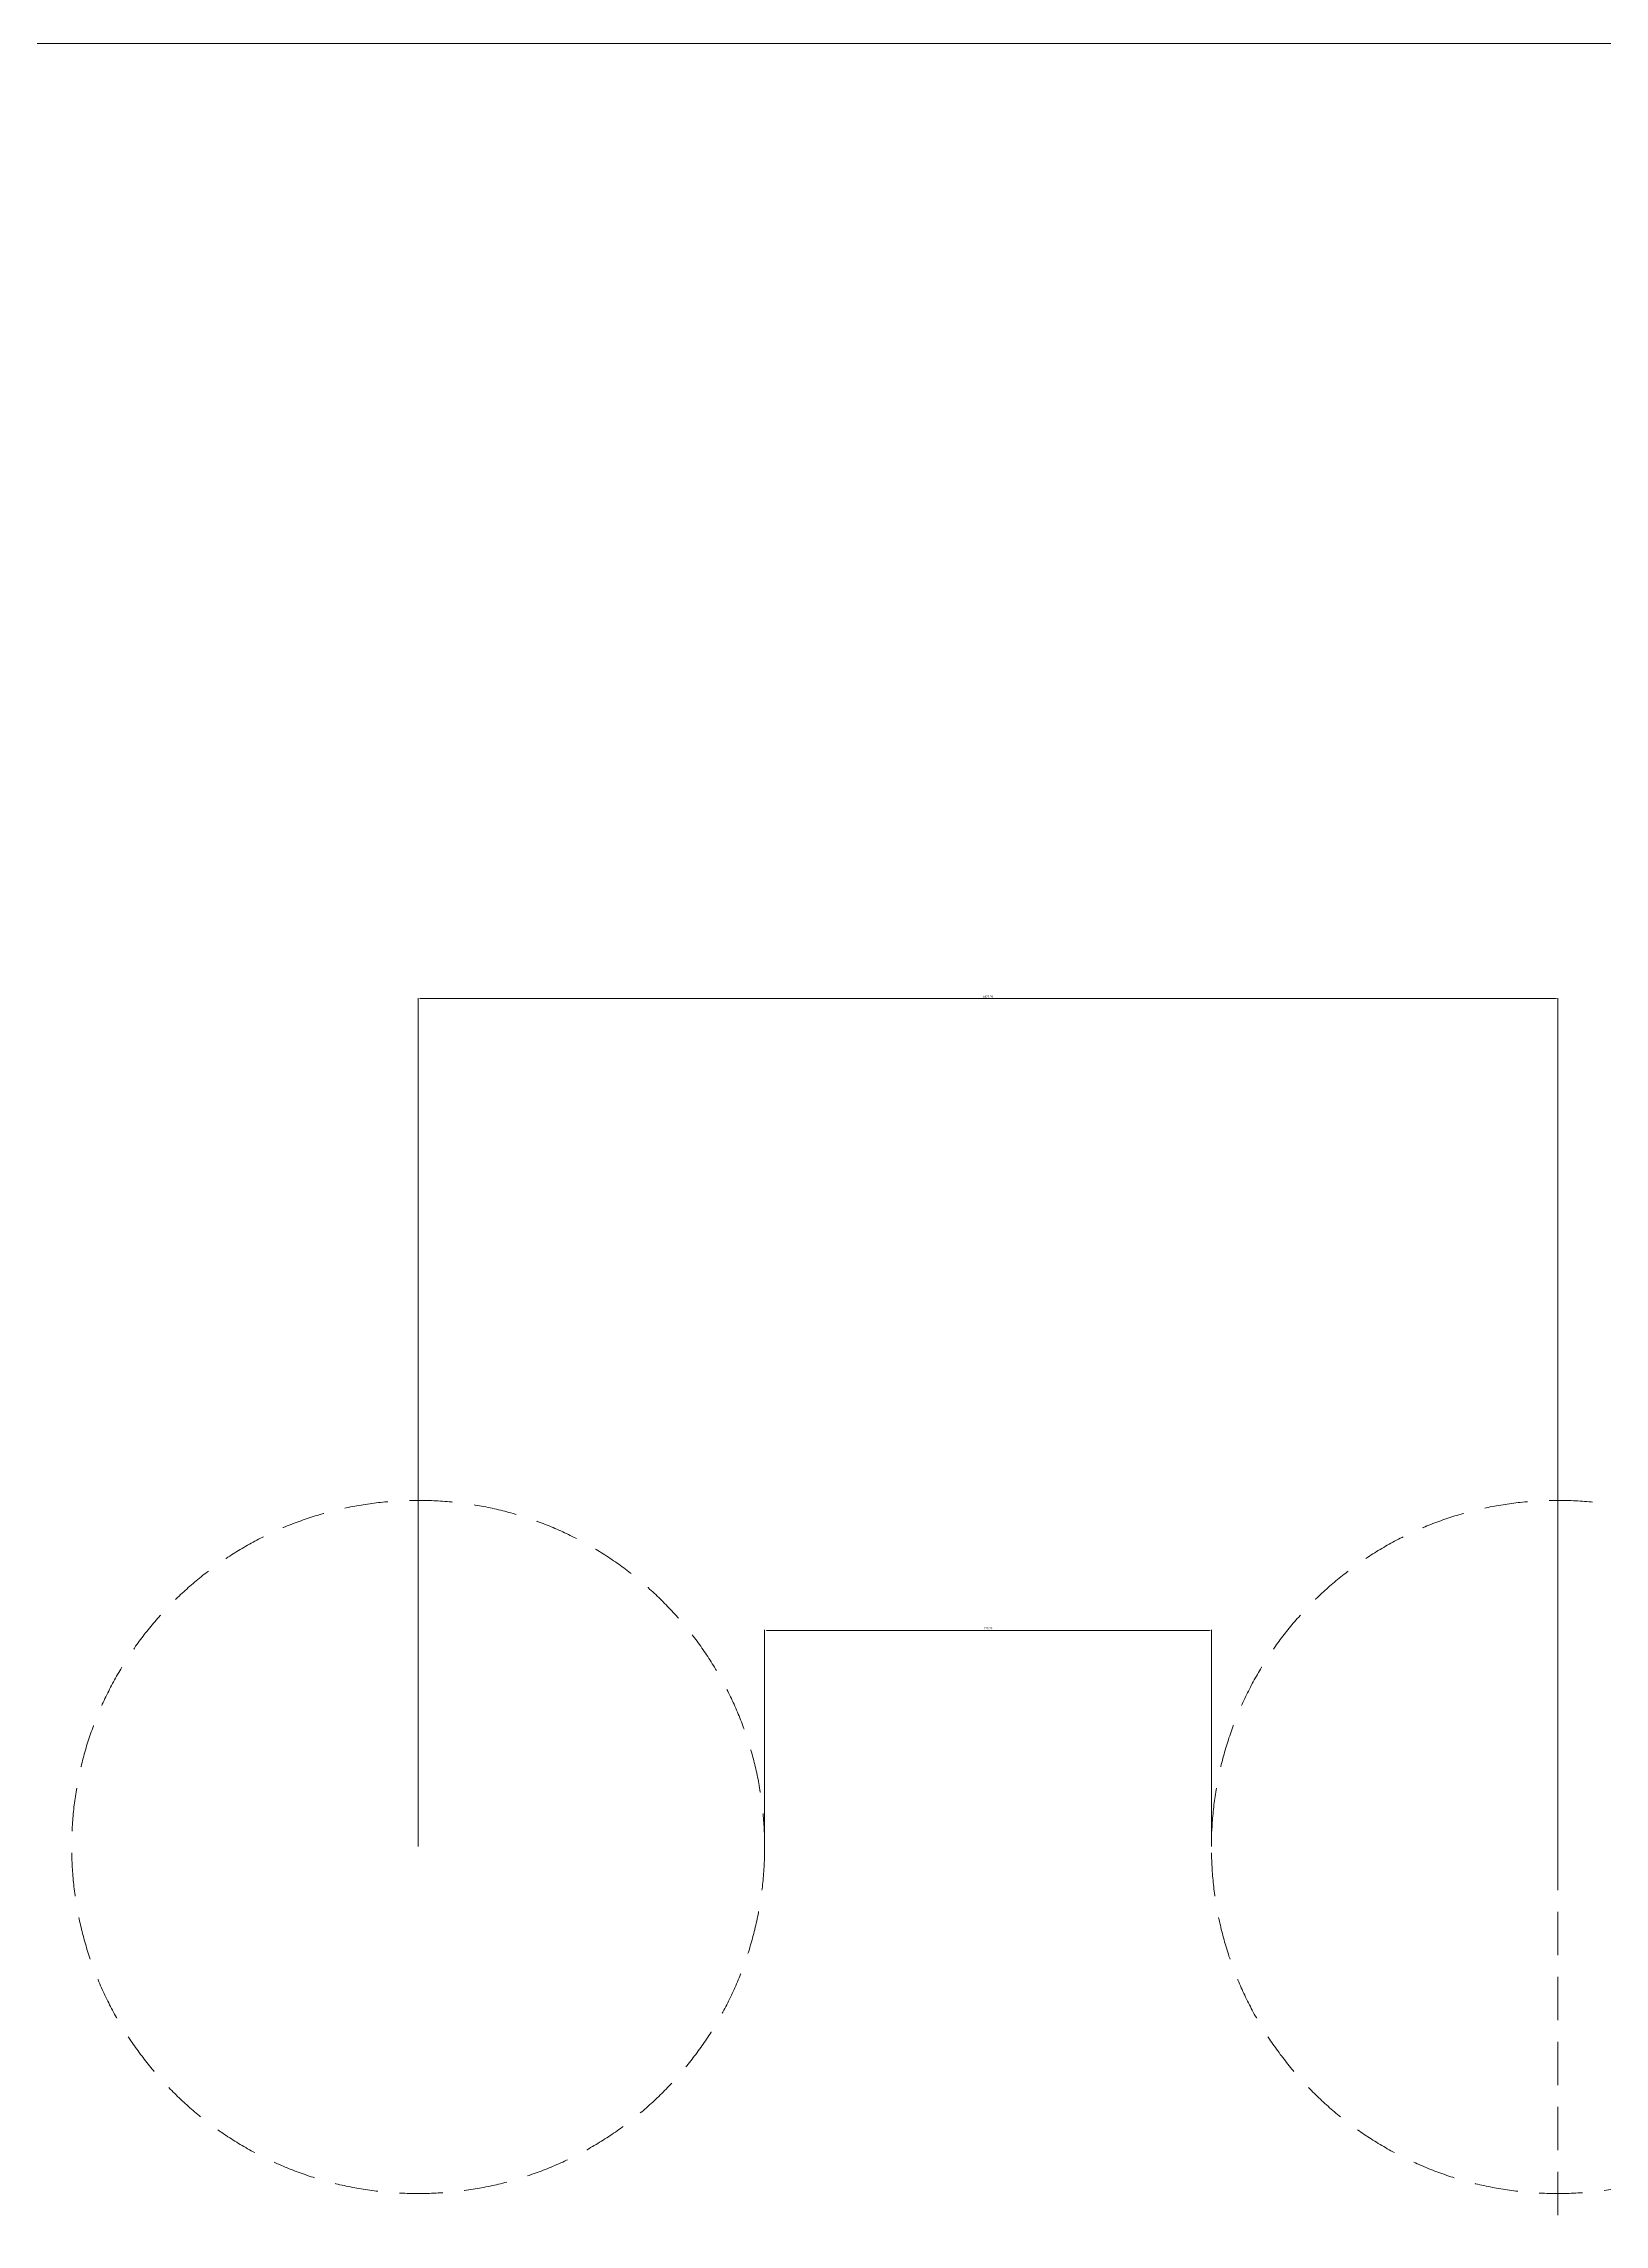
# Model space of a CAD drawing. Header units: inches. Extents: x 702888 to 852715, y 9845 to 271320.
# Drawn here: x 797351 to 800053, y 263376 to 267152 of the extents above; entities that cross this region are included whole.
import ezdxf

# ---------------------------------------------------------------- set-up
doc = ezdxf.new("R2010")
doc.units = ezdxf.units.IN
doc.header["$MEASUREMENT"] = 0
doc.header["$PDMODE"] = 34
doc.linetypes.add('DASHED2', pattern=[0.375, 0.25, -0.125])
doc.layers.get('0').update_dxf_attribs({"lineweight": 5})
doc.layers.get('Defpoints').update_dxf_attribs({"lineweight": 5})
doc.layers.add('AM_5', color=3, linetype='Continuous', lineweight=15)
doc.layers.add('chain', color=2, linetype='Continuous', lineweight=5)
doc.dimstyles.new('AM_ISO$0', dxfattribs={"dimtxt": 3.5, "dimasz": 3.5, "dimexe": 1, "dimexo": 1, "dimgap": 1.5, "dimtad": 1, "dimdsep": 46, "dimtxsty": 'Standard', "dimcen": 0, "dimclrd": 256, "dimclre": 256, "dimclrt": 2, "dimadec": 0, "dimazin": 2, "dimtp": 0.1, "dimtm": 0.1, "dimtfac": 0.71, "dimtdec": 3, "dimtmove": 0, "dimatfit": 3, "dimfxl": 1, "dimlwd": -1, "dimlwe": -1, "dimarcsym": 1})

# ---------------------------------------------------------------- blocks, each defined once
blk = doc.blocks.new('*D453')
at = {"layer": 'AM_5', "linetype": 'ByBlock', "transparency": 16777216}
for p, q in [((86374.1, 29085.3), (86374.1, 30553.9)), ((86377.6, 30552.9), (88344.4, 30552.9)), ((88347.9, 29085.3), (88347.9, 30553.9))]:
    blk.add_line(p, q, dxfattribs=at)
at = {"layer": 'AM_5', "transparency": 16777216}
for points in [[(86377.6, 30553.5), (86377.6, 30552.4), (86374.1, 30552.9)], [(88344.4, 30553.5), (88344.4, 30552.4), (88347.9, 30552.9)]]:
    blk.add_solid(points, dxfattribs=at)
at = {"layer": 'Defpoints', "color": 0, "transparency": 16777216}
for p in [(88347.9, 30552.9), (86374.1, 29084.3), (88347.9, 29084.3)]:
    blk.add_point(p, dxfattribs=at)
at = {"layer": 'AM_5', "color": 2, "transparency": 16777216, "insert": (87361, 30556.2), "char_height": 3.5, "attachment_point": 5}
blk.add_mtext('1973.76', dxfattribs=at)
blk = doc.blocks.new('*D454')
at = {"layer": 'AM_5', "linetype": 'ByBlock', "transparency": 16777216}
for p, q in [((86974.1, 29085.3), (86974.1, 29460.3)), ((87744.4, 29459.3), (86977.6, 29459.3)), ((87747.9, 29085.3), (87747.9, 29460.3))]:
    blk.add_line(p, q, dxfattribs=at)
at = {"layer": 'AM_5', "transparency": 16777216}
for points in [[(86977.6, 29459.8), (86977.6, 29458.7), (86974.1, 29459.3)], [(87744.4, 29459.8), (87744.4, 29458.7), (87747.9, 29459.3)]]:
    blk.add_solid(points, dxfattribs=at)
at = {"layer": 'Defpoints', "color": 0, "transparency": 16777216}
for p in [(86974.1, 29459.3), (86974.1, 29084.3), (87747.9, 29084.3)]:
    blk.add_point(p, dxfattribs=at)
at = {"layer": 'AM_5', "color": 2, "transparency": 16777216, "insert": (87361, 29462.5), "char_height": 3.5, "attachment_point": 5}
blk.add_mtext('773.76', dxfattribs=at)
blk = doc.blocks.new('*U45')
at = {"linetype": 'DASHED2', "ltscale": 300}
blk.add_circle((0, 0), 600, dxfattribs=at)
blk = doc.blocks.new('*U46')
at = {"color": 0, "linetype": 'ByBlock', "lineweight": -2, "transparency": 16777216}
blk.add_blockref('*U45', (0, 0), dxfattribs=at)
blk = doc.blocks.new('A$C76b9bb42')
at = {"color": 6}
blk.add_line((955.5667, 32206.1859), (105808.5667, 32206.1859), dxfattribs=at)
at = {"linetype": 'DASHED2', "ltscale": 300}
for p, q in [((84945.5667, 32206.1859), (101619.6153, 32206.1859)), ((88347.8573, 29084.2794), (88347.8573, 25240.2588))]:
    blk.add_line(p, q, dxfattribs=at)
blk.add_circle((86374.0946, 29084.2794), 600, dxfattribs=at)
at = {"linetype": 'DASHED2'}
blk.add_blockref('*U46', (88347.8573, 29084.2794), dxfattribs=at)
at = {"layer": 'AM_5'}
for base, p1, p2, picture, middle in [((88347.8573, 30552.9352), (86374.0946, 29084.2794), (88347.8573, 29084.2794), '*D453', (87360.976, 30556.1852)), ((86974.0946, 29459.2606), (87747.8573, 29084.2794), (86974.0946, 29084.2794), '*D454', (87360.976, 29462.5106))]:
    dim = blk.add_linear_dim(base=base, p1=p1, p2=p2, dimstyle='AM_ISO$0', override={"dimpost": ''}, dxfattribs=at)
    dim.commit()
    dim.dimension.update_dxf_attribs({"geometry": picture, "text_midpoint": middle})

msp = doc.modelspace()

# ---------------------------------------------------------------- linework, layer by layer
msp.add_circle((788386.798, 253839.31), 9967.954)

# ---------------------------------------------------------------- block references
at = {"layer": 'chain', "color": 1}
msp.add_blockref('A$C76b9bb42', (711625.145, 234945.321), dxfattribs=at)

doc.saveas('drawing.dxf')
